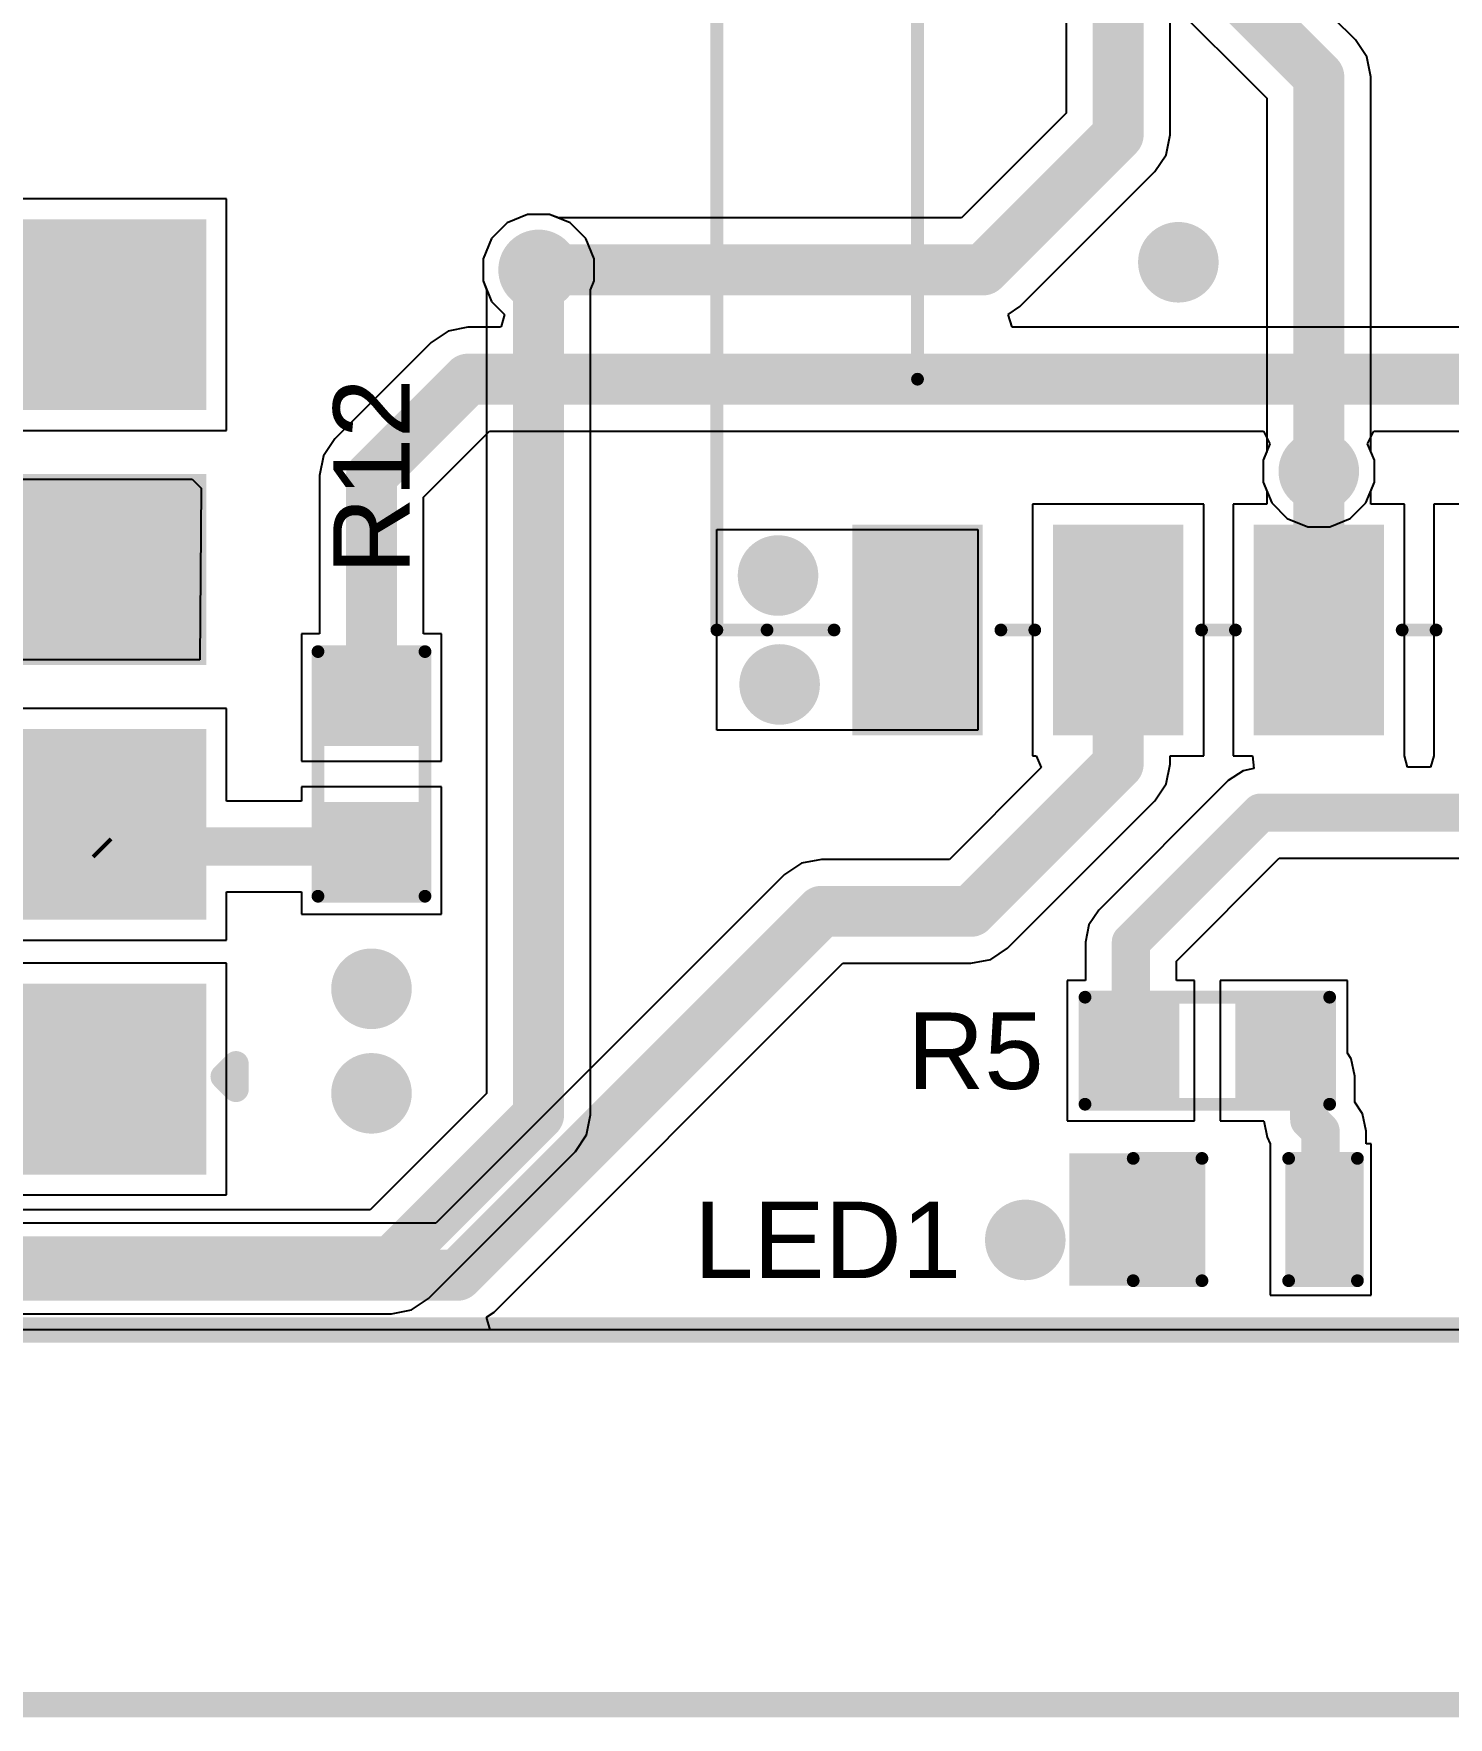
# Model space of a CAD drawing. Header units: inches. Extents: x -0.24 to 5.71, y -0.19 to 1.19.
# Drawn here: x 4.491 to 5.046, y -0.145 to 0.516 of the extents above; entities that cross this region are included whole.
import ezdxf

# ---------------------------------------------------------------- set-up
doc = ezdxf.new("R2010")
doc.units = ezdxf.units.IN
doc.header["$MEASUREMENT"] = 0
for name, color, linetype in [('Board Outline', 216, 'Continuous'), ('Bottom Layer', 5, 'Continuous'), ('Bottom Solder', 6, 'Continuous'), ('Top Layer', 1, 'Continuous'), ('Top Overlay', 2, 'Continuous'), ('Top Paste', 8, 'Continuous'), ('Top Solder', 216, 'Continuous'), ('Via Holes', 16, 'Continuous')]:
    doc.layers.add(name, color=color, linetype=linetype)
doc.styles.add('Arial', font='', dxfattribs={"height": 0.2})
doc.styles.get('Arial').set_extended_font_data('Arial')

# ---------------------------------------------------------------- blocks, each defined once
blk = doc.blocks.new('SOP_8__S_T_____14')
at = {"layer": 'Top Layer'}
for points in [[(-0.15553, 0.185433), (-0.15553, 0.114567), (-0.23427, 0.114567), (-0.23427, 0.185433)], [(0.15553, 0.114567), (0.15553, 0.185433), (0.23427, 0.185433), (0.23427, 0.114567)], [(-0.15553, 0.085433), (-0.15553, 0.014567), (-0.23427, 0.014567), (-0.23427, 0.085433)], [(0.15553, 0.014567), (0.15553, 0.085433), (0.23427, 0.085433), (0.23427, 0.014567)], [(-0.15553, -0.014567), (-0.15553, -0.085433), (-0.23427, -0.085433), (-0.23427, -0.014567)], [(0.15553, -0.085433), (0.15553, -0.014567), (0.23427, -0.014567), (0.23427, -0.085433)], [(-0.15553, -0.114567), (-0.15553, -0.185433), (-0.23427, -0.185433), (-0.23427, -0.114567)], [(0.15553, -0.185433), (0.15553, -0.114567), (0.23427, -0.114567), (0.23427, -0.185433)]]:
    blk.add_hatch(color=1, dxfattribs=at).paths.add_polyline_path(points)
at = {"layer": 'Top Paste'}
for points in [[(-0.15553, 0.185433), (-0.15553, 0.114567), (-0.23427, 0.114567), (-0.23427, 0.185433)], [(0.15553, 0.114567), (0.15553, 0.185433), (0.23427, 0.185433), (0.23427, 0.114567)], [(-0.15553, 0.085433), (-0.15553, 0.014567), (-0.23427, 0.014567), (-0.23427, 0.085433)], [(0.15553, 0.014567), (0.15553, 0.085433), (0.23427, 0.085433), (0.23427, 0.014567)], [(-0.15553, -0.014567), (-0.15553, -0.085433), (-0.23427, -0.085433), (-0.23427, -0.014567)], [(0.15553, -0.085433), (0.15553, -0.014567), (0.23427, -0.014567), (0.23427, -0.085433)], [(-0.15553, -0.114567), (-0.15553, -0.185433), (-0.23427, -0.185433), (-0.23427, -0.114567)], [(0.15553, -0.185433), (0.15553, -0.114567), (0.23427, -0.114567), (0.23427, -0.185433)]]:
    blk.add_hatch(color=8, dxfattribs=at).paths.add_polyline_path(points)
at = {"layer": 'Top Solder'}
for points in [[(-0.15353, 0.187433), (-0.15353, 0.112567), (-0.23627, 0.112567), (-0.23627, 0.187433)], [(0.15353, 0.112567), (0.15353, 0.187433), (0.23627, 0.187433), (0.23627, 0.112567)], [(-0.15353, 0.087433), (-0.15353, 0.012567), (-0.23627, 0.012567), (-0.23627, 0.087433)], [(0.15353, 0.012567), (0.15353, 0.087433), (0.23627, 0.087433), (0.23627, 0.012567)], [(-0.15353, -0.012567), (-0.15353, -0.087433), (-0.23627, -0.087433), (-0.23627, -0.012567)], [(0.15353, -0.087433), (0.15353, -0.012567), (0.23627, -0.012567), (0.23627, -0.087433)], [(-0.15353, -0.112567), (-0.15353, -0.187433), (-0.23627, -0.187433), (-0.23627, -0.112567)], [(0.15353, -0.187433), (0.15353, -0.112567), (0.23627, -0.112567), (0.23627, -0.187433)]]:
    blk.add_hatch(color=216, dxfattribs=at).paths.add_polyline_path(points)
at = {"layer": 'Top Overlay'}
for points in [[(-0.026, 0.192, 0.01, 0.01, 0), (-0.129921, 0.192, 0.01, 0.01, 0)], [(0.027, 0.190945, 0.01, 0.01, -1), (-0.026, 0.192, 0.01, 0.01, 0)], [(0.129921, 0.190945, 0.01, 0.01, 0), (0.027, 0.190945, 0.01, 0.01, 0)], [(-0.247955, 0.154, 0.01, 0.01, 0), (-0.247955, 0.144, 0.01, 0.01, 0)], [(-0.242955, 0.149, 0.01, 0.01, 0), (-0.247955, 0.154, 0.01, 0.01, 0)], [(-0.242955, 0.149, 0.01, 0.01, 0), (-0.247955, 0.144, 0.01, 0.01, 0)], [(0.129921, -0.190945, 0.01, 0.01, 0), (-0.129921, -0.190945, 0.01, 0.01, 0)]]:
    blk.add_lwpolyline(points, format="xyseb", dxfattribs=at)
for points in [[(-0.132421, 0.192, 0.005, 0.005, 1), (-0.127421, 0.192, 0.005, 0.005, 1)], [(-0.0285, 0.192, 0.005, 0.005, 1), (-0.0235, 0.192, 0.005, 0.005, 1)], [(-0.0285, 0.192, 0.005, 0.005, 1), (-0.0235, 0.192, 0.005, 0.005, 1)], [(0.0245, 0.190945, 0.005, 0.005, 1), (0.0295, 0.190945, 0.005, 0.005, 1)], [(0.0245, 0.190945, 0.005, 0.005, 1), (0.0295, 0.190945, 0.005, 0.005, 1)], [(0.127421, 0.190945, 0.005, 0.005, 1), (0.132421, 0.190945, 0.005, 0.005, 1)], [(-0.250455, 0.154, 0.005, 0.005, 1), (-0.245455, 0.154, 0.005, 0.005, 1)], [(-0.250455, 0.154, 0.005, 0.005, 1), (-0.245455, 0.154, 0.005, 0.005, 1)], [(-0.245455, 0.149, 0.005, 0.005, 1), (-0.240455, 0.149, 0.005, 0.005, 1)], [(-0.245455, 0.149, 0.005, 0.005, 1), (-0.240455, 0.149, 0.005, 0.005, 1)], [(-0.250455, 0.144, 0.005, 0.005, 1), (-0.245455, 0.144, 0.005, 0.005, 1)], [(-0.250455, 0.144, 0.005, 0.005, 1), (-0.245455, 0.144, 0.005, 0.005, 1)], [(-0.132421, -0.190945, 0.005, 0.005, 1), (-0.127421, -0.190945, 0.005, 0.005, 1)], [(0.127421, -0.190945, 0.005, 0.005, 1), (0.132421, -0.190945, 0.005, 0.005, 1)]]:
    blk.add_lwpolyline(points, format="xyseb", close=True, dxfattribs=at)
blk = doc.blocks.new('BW16_15')
at = {"layer": 'Top Layer'}
for points in [[(0.35433, -0.09449), (0.35433, -0.14173), (0.27559, -0.14173), (0.27559, -0.09449)], [(0.35433, -0.17323), (0.35433, -0.22047), (0.27559, -0.22047), (0.27559, -0.17323)], [(0.35433, -0.25197), (0.35433, -0.29921), (0.27559, -0.29921), (0.27559, -0.25197)]]:
    blk.add_hatch(color=1, dxfattribs=at).paths.add_polyline_path(points)
at = {"layer": 'Top Paste'}
for points in [[(0.35433, -0.09449), (0.35433, -0.14173), (0.27559, -0.14173), (0.27559, -0.09449)], [(0.35433, -0.17323), (0.35433, -0.22047), (0.27559, -0.22047), (0.27559, -0.17323)], [(0.35433, -0.25197), (0.35433, -0.29921), (0.27559, -0.29921), (0.27559, -0.25197)]]:
    blk.add_hatch(color=8, dxfattribs=at).paths.add_polyline_path(points)
at = {"layer": 'Top Solder'}
for points in [[(0.3563, -0.09252), (0.3563, -0.1437), (0.27362, -0.1437), (0.27362, -0.09252)], [(0.3563, -0.17126), (0.3563, -0.22244), (0.27362, -0.22244), (0.27362, -0.17126)], [(0.3563, -0.25), (0.3563, -0.30118), (0.27362, -0.30118), (0.27362, -0.25)]]:
    blk.add_hatch(color=216, dxfattribs=at).paths.add_polyline_path(points)
at = {"layer": 'Top Overlay'}
for points in [[(0.21654, -0.27559, 0.005, 0.005, 0), (0.21654, 0.31496, 0.005, 0.005, 0)], [(0.31496, -0.08539, 0.005, 0.005, 0), (0.31496, -0.07209, 0.005, 0.005, 0)], [(0.31496, -0.16413, 0.005, 0.005, 0), (0.31496, -0.15083, 0.005, 0.005, 0)], [(0.31496, -0.24287, 0.005, 0.005, 0), (0.31496, -0.22957, 0.005, 0.005, 0)], [(0.21654, -0.27559, 0.005, 0.005, 0), (-0.21653, -0.27559, 0.005, 0.005, 0)], [(0.31496, -0.33464, 0.005, 0.005, 0), (0.31496, -0.30831, 0.005, 0.005, 0)], [(0.31496, -0.35433, 0.005, 0.005, 0), (0.31496, -0.33464, 0.005, 0.005, 0)], [(0.31496, -0.35433, 0.005, 0.005, 0), (-0.31496, -0.35433, 0.005, 0.005, 0)]]:
    blk.add_lwpolyline(points, format="xyseb", dxfattribs=at)
for points in [[(0.31371, -0.07209, 0.0025, 0.0025, 1), (0.31621, -0.07209, 0.0025, 0.0025, 1)], [(0.31371, -0.08539, 0.0025, 0.0025, 1), (0.31621, -0.08539, 0.0025, 0.0025, 1)], [(0.31371, -0.15083, 0.0025, 0.0025, 1), (0.31621, -0.15083, 0.0025, 0.0025, 1)], [(0.31371, -0.16413, 0.0025, 0.0025, 1), (0.31621, -0.16413, 0.0025, 0.0025, 1)], [(0.31371, -0.22957, 0.0025, 0.0025, 1), (0.31621, -0.22957, 0.0025, 0.0025, 1)], [(0.31371, -0.24287, 0.0025, 0.0025, 1), (0.31621, -0.24287, 0.0025, 0.0025, 1)], [(0.21529, -0.27559, 0.0025, 0.0025, 1), (0.21779, -0.27559, 0.0025, 0.0025, 1)], [(0.21529, -0.27559, 0.0025, 0.0025, 1), (0.21779, -0.27559, 0.0025, 0.0025, 1)], [(0.31371, -0.30831, 0.0025, 0.0025, 1), (0.31621, -0.30831, 0.0025, 0.0025, 1)], [(0.31371, -0.33464, 0.0025, 0.0025, 1), (0.31621, -0.33464, 0.0025, 0.0025, 1)], [(0.31371, -0.33464, 0.0025, 0.0025, 1), (0.31621, -0.33464, 0.0025, 0.0025, 1)], [(0.31371, -0.35433, 0.0025, 0.0025, 1), (0.31621, -0.35433, 0.0025, 0.0025, 1)], [(0.31371, -0.35433, 0.0025, 0.0025, 1), (0.31621, -0.35433, 0.0025, 0.0025, 1)]]:
    blk.add_lwpolyline(points, format="xyseb", close=True, dxfattribs=at)
blk = doc.blocks.new('R___0603_30')
at = {"layer": 'Top Layer'}
for points in [[(-0.015, 0.0175), (-0.015, -0.0175), (-0.045, -0.0175), (-0.045, 0.0175)], [(0.045, 0.0175), (0.045, -0.0175), (0.015, -0.0175), (0.015, 0.0175)]]:
    blk.add_hatch(color=1, dxfattribs=at).paths.add_polyline_path(points)
at = {"layer": 'Top Paste'}
for points in [[(-0.015, 0.0175), (-0.015, -0.0175), (-0.045, -0.0175), (-0.045, 0.0175)], [(0.045, 0.0175), (0.045, -0.0175), (0.015, -0.0175), (0.015, 0.0175)]]:
    blk.add_hatch(color=8, dxfattribs=at).paths.add_polyline_path(points)
at = {"layer": 'Top Solder'}
for points in [[(-0.011, 0.0215), (-0.011, -0.0215), (-0.049, -0.0215), (-0.049, 0.0215)], [(0.049, 0.0215), (0.049, -0.0215), (0.011, -0.0215), (0.011, 0.0215)]]:
    blk.add_hatch(color=216, dxfattribs=at).paths.add_polyline_path(points)
at = {"layer": 'Top Overlay'}
for points in [[(-0.048, -0.021, 0.005, 0.005, 0), (-0.048, 0.021, 0.005, 0.005, 0)], [(0.048, 0.021, 0.005, 0.005, 0), (-0.048, 0.021, 0.005, 0.005, 0)], [(0.048, -0.021, 0.005, 0.005, 0), (0.048, 0.021, 0.005, 0.005, 0)], [(0.048, -0.021, 0.005, 0.005, 0), (-0.048, -0.021, 0.005, 0.005, 0)]]:
    blk.add_lwpolyline(points, format="xyseb", dxfattribs=at)
for points in [[(-0.04925, 0.021, 0.0025, 0.0025, 1), (-0.04675, 0.021, 0.0025, 0.0025, 1)], [(-0.04925, 0.021, 0.0025, 0.0025, 1), (-0.04675, 0.021, 0.0025, 0.0025, 1)], [(0.04675, 0.021, 0.0025, 0.0025, 1), (0.04925, 0.021, 0.0025, 0.0025, 1)], [(0.04675, 0.021, 0.0025, 0.0025, 1), (0.04925, 0.021, 0.0025, 0.0025, 1)], [(-0.04925, -0.021, 0.0025, 0.0025, 1), (-0.04675, -0.021, 0.0025, 0.0025, 1)], [(-0.04925, -0.021, 0.0025, 0.0025, 1), (-0.04675, -0.021, 0.0025, 0.0025, 1)], [(0.04675, -0.021, 0.0025, 0.0025, 1), (0.04925, -0.021, 0.0025, 0.0025, 1)], [(0.04675, -0.021, 0.0025, 0.0025, 1), (0.04925, -0.021, 0.0025, 0.0025, 1)]]:
    blk.add_lwpolyline(points, format="xyseb", close=True, dxfattribs=at)
blk = doc.blocks.new('R___0603_37')
at = {"layer": 'Top Layer'}
for points in [[(-0.015, 0.0175), (-0.015, -0.0175), (-0.045, -0.0175), (-0.045, 0.0175)], [(0.045, 0.0175), (0.045, -0.0175), (0.015, -0.0175), (0.015, 0.0175)]]:
    blk.add_hatch(color=1, dxfattribs=at).paths.add_polyline_path(points)
at = {"layer": 'Top Paste'}
for points in [[(-0.015, 0.0175), (-0.015, -0.0175), (-0.045, -0.0175), (-0.045, 0.0175)], [(0.045, 0.0175), (0.045, -0.0175), (0.015, -0.0175), (0.015, 0.0175)]]:
    blk.add_hatch(color=8, dxfattribs=at).paths.add_polyline_path(points)
at = {"layer": 'Top Solder'}
for points in [[(-0.011, 0.0215), (-0.011, -0.0215), (-0.049, -0.0215), (-0.049, 0.0215)], [(0.049, 0.0215), (0.049, -0.0215), (0.011, -0.0215), (0.011, 0.0215)]]:
    blk.add_hatch(color=216, dxfattribs=at).paths.add_polyline_path(points)
at = {"layer": 'Top Overlay'}
for points in [[(-0.048, 0.021, 0.005, 0.005, 0), (0.048, 0.021, 0.005, 0.005, 0)], [(-0.048, -0.021, 0.005, 0.005, 0), (-0.048, 0.021, 0.005, 0.005, 0)], [(0.048, -0.021, 0.005, 0.005, 0), (0.048, 0.021, 0.005, 0.005, 0)], [(-0.048, -0.021, 0.005, 0.005, 0), (0.048, -0.021, 0.005, 0.005, 0)]]:
    blk.add_lwpolyline(points, format="xyseb", dxfattribs=at)
for points in [[(-0.04925, 0.021, 0.0025, 0.0025, 1), (-0.04675, 0.021, 0.0025, 0.0025, 1)], [(-0.04925, 0.021, 0.0025, 0.0025, 1), (-0.04675, 0.021, 0.0025, 0.0025, 1)], [(0.04675, 0.021, 0.0025, 0.0025, 1), (0.04925, 0.021, 0.0025, 0.0025, 1)], [(0.04675, 0.021, 0.0025, 0.0025, 1), (0.04925, 0.021, 0.0025, 0.0025, 1)], [(-0.04925, -0.021, 0.0025, 0.0025, 1), (-0.04675, -0.021, 0.0025, 0.0025, 1)], [(-0.04925, -0.021, 0.0025, 0.0025, 1), (-0.04675, -0.021, 0.0025, 0.0025, 1)], [(0.04675, -0.021, 0.0025, 0.0025, 1), (0.04925, -0.021, 0.0025, 0.0025, 1)], [(0.04675, -0.021, 0.0025, 0.0025, 1), (0.04925, -0.021, 0.0025, 0.0025, 1)]]:
    blk.add_lwpolyline(points, format="xyseb", close=True, dxfattribs=at)
blk = doc.blocks.new('LED_0603_52')
at = {"layer": 'Top Layer'}
for points in [[(-0.03937, 0.01969), (-0.01969, 0.01969), (-0.01969, -0.01969), (-0.03937, -0.01969)], [(0.01969, 0.01969), (0.03937, 0.01969), (0.03937, -0.01969), (0.01969, -0.01969)]]:
    blk.add_hatch(color=1, dxfattribs=at).paths.add_polyline_path(points)
at = {"layer": 'Top Overlay'}
blk.add_hatch(color=2, dxfattribs=at).paths.add_polyline_path([(0.044, -0.026), (0.069, -0.026), (0.069, 0.026), (0.044, 0.026)])
at = {"layer": 'Top Paste'}
for points in [[(-0.03937, 0.01969), (-0.01969, 0.01969), (-0.01969, -0.01969), (-0.03937, -0.01969)], [(0.01969, 0.01969), (0.03937, 0.01969), (0.03937, -0.01969), (0.01969, -0.01969)]]:
    blk.add_hatch(color=8, dxfattribs=at).paths.add_polyline_path(points)
at = {"layer": 'Top Solder'}
for points in [[(-0.04337, 0.02369), (-0.01569, 0.02369), (-0.01569, -0.02369), (-0.04337, -0.02369)], [(0.01569, 0.02369), (0.04337, 0.02369), (0.04337, -0.02369), (0.01569, -0.02369)]]:
    blk.add_hatch(color=216, dxfattribs=at).paths.add_polyline_path(points)
at = {"layer": 'Top Overlay'}
for points in [[(-0.044, 0.024, 0.005, 0.005, 0), (-0.044, -0.024, 0.005, 0.005, 0)], [(-0.017, 0.024, 0.005, 0.005, 0), (-0.044, 0.024, 0.005, 0.005, 0)], [(0.044, 0.024, 0.005, 0.005, 0), (0.017, 0.024, 0.005, 0.005, 0)], [(0.044, 0.024, 0.005, 0.005, 0), (0.044, -0.024, 0.005, 0.005, 0)], [(-0.017, -0.024, 0.005, 0.005, 0), (-0.044, -0.024, 0.005, 0.005, 0)], [(0.044, -0.024, 0.005, 0.005, 0), (0.017, -0.024, 0.005, 0.005, 0)]]:
    blk.add_lwpolyline(points, format="xyseb", dxfattribs=at)
for points in [[(-0.04525, 0.024, 0.0025, 0.0025, 1), (-0.04275, 0.024, 0.0025, 0.0025, 1)], [(-0.04525, 0.024, 0.0025, 0.0025, 1), (-0.04275, 0.024, 0.0025, 0.0025, 1)], [(-0.01825, 0.024, 0.0025, 0.0025, 1), (-0.01575, 0.024, 0.0025, 0.0025, 1)], [(0.01575, 0.024, 0.0025, 0.0025, 1), (0.01825, 0.024, 0.0025, 0.0025, 1)], [(0.04275, 0.024, 0.0025, 0.0025, 1), (0.04525, 0.024, 0.0025, 0.0025, 1)], [(0.04275, 0.024, 0.0025, 0.0025, 1), (0.04525, 0.024, 0.0025, 0.0025, 1)], [(-0.04525, -0.024, 0.0025, 0.0025, 1), (-0.04275, -0.024, 0.0025, 0.0025, 1)], [(-0.04525, -0.024, 0.0025, 0.0025, 1), (-0.04275, -0.024, 0.0025, 0.0025, 1)], [(-0.01825, -0.024, 0.0025, 0.0025, 1), (-0.01575, -0.024, 0.0025, 0.0025, 1)], [(0.01575, -0.024, 0.0025, 0.0025, 1), (0.01825, -0.024, 0.0025, 0.0025, 1)], [(0.04275, -0.024, 0.0025, 0.0025, 1), (0.04525, -0.024, 0.0025, 0.0025, 1)], [(0.04275, -0.024, 0.0025, 0.0025, 1), (0.04525, -0.024, 0.0025, 0.0025, 1)]]:
    blk.add_lwpolyline(points, format="xyseb", close=True, dxfattribs=at)

msp = doc.modelspace()

# ---------------------------------------------------------------- hatches: boundary and pattern name
at = {"layer": 'Bottom Layer'}
h = msp.add_hatch(color=5, dxfattribs=at)
edge = h.paths.add_edge_path()
edge.add_arc((4.94006, 0.426), 0.01181, 0, 360)
h = msp.add_hatch(color=5, dxfattribs=at)
edge = h.paths.add_edge_path()
edge.add_arc((4.689, 0.423), 0.01181, 0, 360)
h = msp.add_hatch(color=5, dxfattribs=at)
edge = h.paths.add_edge_path()
edge.add_arc((4.99518, 0.344), 0.01181, 0, 360)
h = msp.add_hatch(color=5, dxfattribs=at)
edge = h.paths.add_edge_path()
edge.add_arc((4.78296, 0.30307), 0.01181, 0, 360)
h = msp.add_hatch(color=5, dxfattribs=at)
edge = h.paths.add_edge_path()
edge.add_arc((4.78359, 0.26033), 0.01181, 0, 360)
h = msp.add_hatch(color=5, dxfattribs=at)
edge = h.paths.add_edge_path()
edge.add_arc((4.62342, 0.14089), 0.01181, 0, 360)
h = msp.add_hatch(color=5, dxfattribs=at)
edge = h.paths.add_edge_path()
edge.add_arc((4.62342, 0.09987), 0.01181, 0, 360)
h = msp.add_hatch(color=5, dxfattribs=at)
edge = h.paths.add_edge_path()
edge.add_arc((4.88, 0.04234), 0.01181, 0, 360)
at = {"layer": 'Bottom Solder'}
h = msp.add_hatch(color=6, dxfattribs=at)
edge = h.paths.add_edge_path()
edge.add_arc((4.689, 0.423), 0.01581, 0, 360)
h = msp.add_hatch(color=6, dxfattribs=at)
edge = h.paths.add_edge_path()
edge.add_arc((4.94006, 0.426), 0.01581, 0, 360)
h = msp.add_hatch(color=6, dxfattribs=at)
edge = h.paths.add_edge_path()
edge.add_arc((4.99518, 0.344), 0.01581, 0, 360)
h = msp.add_hatch(color=6, dxfattribs=at)
edge = h.paths.add_edge_path()
edge.add_arc((4.78296, 0.30307), 0.01581, 0, 360)
h = msp.add_hatch(color=6, dxfattribs=at)
edge = h.paths.add_edge_path()
edge.add_arc((4.78359, 0.26033), 0.01581, 0, 360)
h = msp.add_hatch(color=6, dxfattribs=at)
edge = h.paths.add_edge_path()
edge.add_arc((4.62342, 0.14089), 0.01581, 0, 360)
h = msp.add_hatch(color=6, dxfattribs=at)
edge = h.paths.add_edge_path()
edge.add_arc((4.62342, 0.09987), 0.01581, 0, 360)
h = msp.add_hatch(color=6, dxfattribs=at)
edge = h.paths.add_edge_path()
edge.add_arc((4.88, 0.04234), 0.01581, 0, 360)
at = {"layer": 'Top Layer'}
h = msp.add_hatch(color=1, dxfattribs=at)
edge = h.paths.add_edge_path()
edge.add_arc((4.94006, 0.426), 0.01181, 0, 360)
h = msp.add_hatch(color=1, dxfattribs=at)
edge = h.paths.add_edge_path()
edge.add_arc((4.689, 0.423), 0.01181, 0, 360)
h = msp.add_hatch(color=1, dxfattribs=at)
edge = h.paths.add_edge_path()
edge.add_arc((4.99518, 0.344), 0.01181, 0, 360)
h = msp.add_hatch(color=1, dxfattribs=at)
edge = h.paths.add_edge_path()
edge.add_arc((4.78296, 0.30307), 0.01181, 0, 360)
h = msp.add_hatch(color=1, dxfattribs=at)
edge = h.paths.add_edge_path()
edge.add_arc((4.78359, 0.26033), 0.01181, 0, 360)
h = msp.add_hatch(color=1, dxfattribs=at)
edge = h.paths.add_edge_path()
edge.add_arc((4.62342, 0.14089), 0.01181, 0, 360)
h = msp.add_hatch(color=1, dxfattribs=at)
edge = h.paths.add_edge_path()
edge.add_arc((4.62342, 0.09987), 0.01181, 0, 360)
h = msp.add_hatch(color=1, dxfattribs=at)
edge = h.paths.add_edge_path()
edge.add_arc((4.88, 0.04234), 0.01181, 0, 360)
at = {"layer": 'Top Solder'}
h = msp.add_hatch(color=216, dxfattribs=at)
edge = h.paths.add_edge_path()
edge.add_arc((4.689, 0.423), 0.01581, 0, 360)
h = msp.add_hatch(color=216, dxfattribs=at)
edge = h.paths.add_edge_path()
edge.add_arc((4.94006, 0.426), 0.01581, 0, 360)
h = msp.add_hatch(color=216, dxfattribs=at)
edge = h.paths.add_edge_path()
edge.add_arc((4.99518, 0.344), 0.01581, 0, 360)
h = msp.add_hatch(color=216, dxfattribs=at)
edge = h.paths.add_edge_path()
edge.add_arc((4.78296, 0.30307), 0.01581, 0, 360)
h = msp.add_hatch(color=216, dxfattribs=at)
edge = h.paths.add_edge_path()
edge.add_arc((4.78359, 0.26033), 0.01581, 0, 360)
h = msp.add_hatch(color=216, dxfattribs=at)
edge = h.paths.add_edge_path()
edge.add_arc((4.62342, 0.14089), 0.01581, 0, 360)
h = msp.add_hatch(color=216, dxfattribs=at)
edge = h.paths.add_edge_path()
edge.add_arc((4.62342, 0.09987), 0.01581, 0, 360)
h = msp.add_hatch(color=216, dxfattribs=at)
edge = h.paths.add_edge_path()
edge.add_arc((4.88, 0.04234), 0.01581, 0, 360)
at = {"layer": 'Via Holes'}
h = msp.add_hatch(color=7, dxfattribs=at)
edge = h.paths.add_edge_path()
edge.add_arc((4.94006, 0.426), 0.00591, 0, 360)
h = msp.add_hatch(color=7, dxfattribs=at)
edge = h.paths.add_edge_path()
edge.add_arc((4.689, 0.423), 0.00591, 0, 360)
h = msp.add_hatch(color=7, dxfattribs=at)
edge = h.paths.add_edge_path()
edge.add_arc((4.99518, 0.344), 0.00591, 0, 360)
h = msp.add_hatch(color=7, dxfattribs=at)
edge = h.paths.add_edge_path()
edge.add_arc((4.78296, 0.30307), 0.00591, 0, 360)
h = msp.add_hatch(color=7, dxfattribs=at)
edge = h.paths.add_edge_path()
edge.add_arc((4.78359, 0.26033), 0.00591, 0, 360)
h = msp.add_hatch(color=7, dxfattribs=at)
edge = h.paths.add_edge_path()
edge.add_arc((4.62342, 0.14089), 0.00591, 0, 360)
h = msp.add_hatch(color=7, dxfattribs=at)
edge = h.paths.add_edge_path()
edge.add_arc((4.62342, 0.09987), 0.00591, 0, 360)
h = msp.add_hatch(color=7, dxfattribs=at)
edge = h.paths.add_edge_path()
edge.add_arc((4.88, 0.04234), 0.00591, 0, 360)

# ---------------------------------------------------------------- linework, layer by layer
at = {"layer": 'Board Outline'}
for points in [[(0.00026, 0.007, 0.01, 0.01, 0), (5.709, 0.007, 0.01, 0.01, 0)], [(0.00026, 0.007, 0.008, 0.008, 0), (5.709, 0.007, 0.008, 0.008, 0)]]:
    msp.add_lwpolyline(points, format="xyseb", dxfattribs=at)
at = {"layer": 'Bottom Layer'}
for p, q in [((5.0096, 0.51324), (4.88808, 0.63476)), ((4.85327, 0.61189), (4.97479, 0.49038)), ((5.01402, 0.50663), (5.0096, 0.51324)), ((5.01557, 0.49882), (5.01402, 0.50663)), ((5.01557, 0.35176), (5.01557, 0.49882)), ((5.01557, 0.49882), (5.01557, 0.49882)), ((4.97479, 0.49038), (4.97479, 0.35176)), ((4.68466, 0.44481), (4.67665, 0.44149)), ((4.69334, 0.44481), (4.68466, 0.44481)), ((4.70135, 0.44149), (4.69334, 0.44481)), ((4.67665, 0.44149), (4.67051, 0.43535)), ((4.70749, 0.43535), (4.70135, 0.44149)), ((4.67051, 0.43535), (4.66719, 0.42734)), ((4.71081, 0.42734), (4.70749, 0.43535)), ((4.66719, 0.42734), (4.66719, 0.41866)), ((4.71081, 0.41866), (4.71081, 0.42734)), ((4.66719, 0.41866), (4.66861, 0.41524)), ((4.70939, 0.41524), (4.71081, 0.41866)), ((4.66861, 0.41524), (4.66861, 0.09987)), ((4.70939, 0.09142), (4.70939, 0.41524)), ((4.97479, 0.35176), (4.97337, 0.34834)), ((5.01699, 0.34834), (5.01557, 0.35176)), ((4.97337, 0.34834), (4.97337, 0.33966)), ((5.01699, 0.33966), (5.01699, 0.34834)), ((4.97337, 0.33966), (4.97669, 0.33165)), ((5.01367, 0.33165), (5.01699, 0.33966)), ((4.97669, 0.33165), (4.98282, 0.32551)), ((5.00753, 0.32551), (5.01367, 0.33165)), ((4.98282, 0.32551), (4.99084, 0.32219)), ((4.99952, 0.32219), (5.00753, 0.32551)), ((4.99084, 0.32219), (4.99952, 0.32219)), ((4.66861, 0.09987), (4.62286, 0.05412)), ((4.70784, 0.08362), (4.70939, 0.09142)), ((4.70342, 0.077), (4.70784, 0.08362)), ((4.64573, 0.01931), (4.70342, 0.077)), ((4.62286, 0.05412), (4.26744, 0.05412)), ((2.63175, 0.01334), (4.63131, 0.01334)), ((4.63131, 0.01334), (4.63911, 0.01489)), ((4.63911, 0.01489), (4.64573, 0.01931)), ((5.42971, 0.007), (0.00026, 0.007))]:
    msp.add_line(p, q, dxfattribs=at)
for points in [[(4.86769, 0.62631, 0.02, 0.02, 0), (4.99518, 0.49882, 0.02, 0.02, 0)], [(4.99518, 0.344, 0.02, 0.02, 0), (4.99518, 0.49882, 0.02, 0.02, 0)], [(4.689, 0.09142, 0.02, 0.02, 0), (4.689, 0.423, 0.02, 0.02, 0)], [(4.63131, 0.03373, 0.02, 0.02, 0), (4.689, 0.09142, 0.02, 0.02, 0)], [(2.63175, 0.03373, 0.02, 0.02, 0), (4.63131, 0.03373, 0.02, 0.02, 0)]]:
    msp.add_lwpolyline(points, format="xyseb", dxfattribs=at)
for points in [[(4.99018, 0.49882, 0.01, 0.01, 1), (5.00018, 0.49882, 0.01, 0.01, 1)], [(4.99018, 0.49882, 0.01, 0.01, 1), (5.00018, 0.49882, 0.01, 0.01, 1)], [(4.684, 0.423, 0.01, 0.01, 1), (4.694, 0.423, 0.01, 0.01, 1)], [(4.99018, 0.344, 0.01, 0.01, 1), (5.00018, 0.344, 0.01, 0.01, 1)], [(4.684, 0.09142, 0.01, 0.01, 1), (4.694, 0.09142, 0.01, 0.01, 1)], [(4.684, 0.09142, 0.01, 0.01, 1), (4.694, 0.09142, 0.01, 0.01, 1)], [(4.62631, 0.03373, 0.01, 0.01, 1), (4.63631, 0.03373, 0.01, 0.01, 1)], [(4.62631, 0.03373, 0.01, 0.01, 1), (4.63631, 0.03373, 0.01, 0.01, 1)]]:
    msp.add_lwpolyline(points, format="xyseb", close=True, dxfattribs=at)
at = {"layer": 'Top Layer'}
for p, q in [((4.89605, 0.86225), (4.89605, 0.48445)), ((4.93683, 0.476), (4.93683, 0.86225)), ((4.89605, 0.48445), (4.85499, 0.44339)), ((4.93528, 0.4682), (4.93683, 0.476)), ((4.93086, 0.46158), (4.93528, 0.4682)), ((4.87786, 0.40858), (4.93086, 0.46158)), ((4.56655, 0.45089), (4.46781, 0.45089)), ((4.56655, 0.36002), (4.56655, 0.45089)), ((4.68466, 0.44481), (4.67665, 0.44149)), ((4.69334, 0.44481), (4.68466, 0.44481)), ((4.69676, 0.44339), (4.69334, 0.44481)), ((4.85499, 0.44339), (4.69676, 0.44339)), ((4.67665, 0.44149), (4.67051, 0.43535)), ((4.67051, 0.43535), (4.66719, 0.42734)), ((4.66719, 0.42734), (4.66719, 0.41866)), ((4.66719, 0.41866), (4.67051, 0.41065)), ((4.67051, 0.41065), (4.67564, 0.40552)), ((4.67564, 0.40552), (4.67431, 0.40083)), ((4.87327, 0.40552), (4.87786, 0.40858)), ((4.87479, 0.40052), (4.87327, 0.40552)), ((4.65345, 0.39896), (4.64683, 0.39454)), ((4.66125, 0.40052), (4.65345, 0.39896)), ((4.67411, 0.40052), (4.66125, 0.40052)), ((4.66125, 0.40052), (4.66125, 0.40052)), ((4.67431, 0.40083), (4.67411, 0.40052)), ((5.32531, 0.40052), (4.87479, 0.40052)), ((4.64683, 0.39454), (4.60901, 0.35671)), ((4.46781, 0.36002), (4.56655, 0.36002)), ((4.64382, 0.33385), (4.6697, 0.35973)), ((4.6697, 0.35973), (4.97353, 0.35973)), ((4.97353, 0.35973), (4.97601, 0.35473)), ((5.01434, 0.35473), (5.01682, 0.35973)), ((5.01682, 0.35973), (5.33376, 0.35973)), ((4.60901, 0.35671), (4.60459, 0.3501)), ((4.97601, 0.35473), (4.97337, 0.34834)), ((5.01699, 0.34834), (5.01434, 0.35473)), ((4.60459, 0.3501), (4.60303, 0.34229)), ((4.97337, 0.34834), (4.97337, 0.33966)), ((5.01699, 0.33966), (5.01699, 0.34834)), ((4.44011, 0.34089), (4.553, 0.34089)), ((4.553, 0.34089), (4.55652, 0.33734)), ((4.55652, 0.33734), (4.556, 0.27)), ((4.60303, 0.34229), (4.60303, 0.28021)), ((4.97337, 0.33966), (4.97479, 0.33624)), ((5.01557, 0.33624), (5.01699, 0.33966)), ((4.64382, 0.28021), (4.64382, 0.33385)), ((4.95006, 0.33107), (4.88282, 0.33107)), ((4.88282, 0.33107), (4.88282, 0.23233)), ((4.95006, 0.23233), (4.95006, 0.33107)), ((4.97479, 0.33107), (4.96156, 0.33107)), ((4.96156, 0.33107), (4.96156, 0.23233)), ((4.97479, 0.33624), (4.97479, 0.33107)), ((5.01557, 0.33107), (5.01557, 0.33624)), ((5.0288, 0.33107), (5.01557, 0.33107)), ((5.0288, 0.23284), (5.0288, 0.33107)), ((5.10754, 0.33107), (5.0403, 0.33107)), ((5.0403, 0.33107), (5.0403, 0.23284)), ((4.75896, 0.24233), (4.75896, 0.32107)), ((4.75896, 0.32107), (4.86132, 0.32107)), ((4.86132, 0.32107), (4.86132, 0.24233)), ((4.60303, 0.28021), (4.59592, 0.28021)), ((4.59592, 0.28021), (4.59592, 0.23021)), ((4.65092, 0.28021), (4.64382, 0.28021)), ((4.65092, 0.23021), (4.65092, 0.28021)), ((4.556, 0.27), (4.44, 0.27)), ((4.56655, 0.25089), (4.46781, 0.25089)), ((4.56655, 0.21457), (4.56655, 0.25089)), ((4.86132, 0.24233), (4.75896, 0.24233)), ((4.88282, 0.23233), (4.88431, 0.23233)), ((4.88431, 0.23233), (4.88622, 0.22771)), ((4.93683, 0.22909), (4.93683, 0.23233)), ((4.93683, 0.23233), (4.95006, 0.23233)), ((4.96156, 0.23233), (4.96921, 0.23233)), ((4.96921, 0.23233), (4.9697, 0.22733)), ((5.0288, 0.23233), (5.0288, 0.23284)), ((5.03003, 0.22784), (5.0288, 0.23233)), ((5.0403, 0.23233), (5.03907, 0.22784)), ((5.0403, 0.23284), (5.0403, 0.23233)), ((4.59592, 0.23021), (4.65092, 0.23021)), ((4.88622, 0.22771), (4.85019, 0.19169)), ((4.93528, 0.22129), (4.93683, 0.22909)), ((4.96544, 0.22648), (4.95965, 0.22262)), ((4.9697, 0.22733), (4.96544, 0.22648)), ((5.03907, 0.22784), (5.03003, 0.22784)), ((4.65092, 0.22021), (4.59592, 0.22021)), ((4.59592, 0.22021), (4.59592, 0.21457)), ((4.65092, 0.17021), (4.65092, 0.22021)), ((4.95965, 0.22262), (4.90882, 0.17179)), ((4.93086, 0.21467), (4.93528, 0.22129)), ((4.95965, 0.22262), (4.95965, 0.22262)), ((4.59592, 0.21457), (4.56655, 0.21457)), ((4.87306, 0.15688), (4.93086, 0.21467)), ((4.79998, 0.19169), (4.79217, 0.19013)), ((4.85019, 0.19169), (4.79998, 0.19169)), ((4.93928, 0.15178), (4.97965, 0.19216)), ((4.97965, 0.19216), (5.10916, 0.19216)), ((4.78556, 0.18571), (4.6487, 0.04886)), ((4.79217, 0.19013), (4.78556, 0.18571)), ((4.56655, 0.16002), (4.56655, 0.17888)), ((4.56655, 0.17888), (4.59592, 0.17888)), ((4.59592, 0.17888), (4.59592, 0.17021)), ((4.90882, 0.17179), (4.90495, 0.166)), ((4.59592, 0.17021), (4.65092, 0.17021)), ((4.90495, 0.166), (4.90359, 0.15917)), ((4.46781, 0.16002), (4.56655, 0.16002)), ((4.90359, 0.15917), (4.90359, 0.1441)), ((4.85864, 0.1509), (4.86644, 0.15245)), ((4.86644, 0.15245), (4.87306, 0.15688)), ((4.56655, 0.15089), (4.46781, 0.15089)), ((4.56655, 0.06002), (4.56655, 0.15089)), ((4.67157, 0.01405), (4.80842, 0.1509)), ((4.80842, 0.1509), (4.85864, 0.1509)), ((4.93928, 0.1441), (4.93928, 0.15178)), ((4.90359, 0.1441), (4.89644, 0.1441)), ((4.89644, 0.1441), (4.89644, 0.0891)), ((4.94644, 0.1441), (4.93928, 0.1441)), ((4.94644, 0.0891), (4.94644, 0.1441)), ((5.00644, 0.1441), (4.95644, 0.1441)), ((4.95644, 0.1441), (4.95644, 0.0891)), ((5.00644, 0.11565), (5.00644, 0.1441)), ((5.00792, 0.11343), (5.00644, 0.11565)), ((5.00928, 0.1066), (5.00792, 0.11343)), ((5.00928, 0.09646), (5.00928, 0.1066)), ((5.01236, 0.09186), (5.00928, 0.09646)), ((4.89644, 0.0891), (4.94644, 0.0891)), ((4.95644, 0.0891), (4.97367, 0.0891)), ((4.97367, 0.0891), (4.97495, 0.08264)), ((5.01371, 0.08503), (5.01236, 0.09186)), ((4.97495, 0.08264), (4.97603, 0.08003)), ((4.97603, 0.08003), (4.97603, 0.08003)), ((4.97603, 0.08003), (4.97603, 0.08003)), ((4.97603, 0.08003), (4.97603, 0.02066)), ((5.01371, 0.08003), (5.01371, 0.08503)), ((5.01371, 0.08503), (5.01371, 0.08503)), ((5.01571, 0.08003), (5.01371, 0.08003)), ((5.01571, 0.02066), (5.01571, 0.08003)), ((4.46781, 0.06002), (4.56655, 0.06002)), ((4.6487, 0.04886), (4.06723, 0.04886)), ((4.97603, 0.02066), (5.01571, 0.02066)), ((4.6685, 0.012), (4.67157, 0.01405)), ((4.67002, 0.007), (4.6685, 0.012)), ((5.42971, 0.007), (4.67002, 0.007))]:
    msp.add_line(p, q, dxfattribs=at)
for points in [[(4.91644, 0.476, 0.02, 0.02, 0), (4.91644, 0.91162, 0.02, 0.02, 0)], [(4.86344, 0.423, 0.02, 0.02, 0), (4.91644, 0.476, 0.02, 0.02, 0)], [(4.689, 0.423, 0.02, 0.02, 0), (4.86344, 0.423, 0.02, 0.02, 0)], [(4.62342, 0.34229, 0.02, 0.02, 0), (4.66125, 0.38012, 0.02, 0.02, 0)], [(4.66125, 0.38012, 0.02, 0.02, 0), (5.33376, 0.38012, 0.02, 0.02, 0)], [(4.62342, 0.25521, 0.02, 0.02, 0), (4.62342, 0.34229, 0.02, 0.02, 0)], [(4.99518, 0.2817, 0.02, 0.02, 0), (4.99518, 0.344, 0.02, 0.02, 0)], [(4.91644, 0.22909, 0.02, 0.02, 0), (4.91644, 0.2817, 0.02, 0.02, 0)], [(4.85864, 0.17129, 0.02, 0.02, 0), (4.91644, 0.22909, 0.02, 0.02, 0)], [(4.92144, 0.15917, 0.015, 0.015, 0), (4.97226, 0.21, 0.015, 0.015, 0)], [(4.97226, 0.21, 0.015, 0.015, 0), (5.17544, 0.21, 0.015, 0.015, 0)], [(4.51718, 0.19673, 0.015, 0.015, 0), (4.61991, 0.19673, 0.015, 0.015, 0)], [(4.51718, 0.19673, 0.01, 0.01, 0), (4.51827, 0.19564, 0.01, 0.01, 0)], [(4.61991, 0.19673, 0.01, 0.01, 0), (4.62142, 0.19521, 0.01, 0.01, 0)], [(4.65715, 0.02847, 0.02, 0.02, 0), (4.79998, 0.17129, 0.02, 0.02, 0)], [(4.79998, 0.17129, 0.02, 0.02, 0), (4.85864, 0.17129, 0.02, 0.02, 0)], [(4.92144, 0.1166, 0.015, 0.015, 0), (4.92144, 0.15917, 0.015, 0.015, 0)], [(4.98144, 0.1166, 0.015, 0.015, 0), (4.99144, 0.1066, 0.015, 0.015, 0)], [(4.99144, 0.08946, 0.015, 0.015, 0), (4.99144, 0.1066, 0.015, 0.015, 0)], [(4.99144, 0.08946, 0.015, 0.015, 0), (4.99587, 0.08503, 0.015, 0.015, 0)], [(4.99587, 0.05034, 0.015, 0.015, 0), (4.99587, 0.08503, 0.015, 0.015, 0)], [(3.68653, 0.02847, 0.02, 0.02, 0), (4.65715, 0.02847, 0.02, 0.02, 0)]]:
    msp.add_lwpolyline(points, format="xyseb", dxfattribs=at)
for points in [[(4.91144, 0.476, 0.01, 0.01, 1), (4.92144, 0.476, 0.01, 0.01, 1)], [(4.91144, 0.476, 0.01, 0.01, 1), (4.92144, 0.476, 0.01, 0.01, 1)], [(4.684, 0.423, 0.01, 0.01, 1), (4.694, 0.423, 0.01, 0.01, 1)], [(4.85844, 0.423, 0.01, 0.01, 1), (4.86844, 0.423, 0.01, 0.01, 1)], [(4.85844, 0.423, 0.01, 0.01, 1), (4.86844, 0.423, 0.01, 0.01, 1)], [(4.65625, 0.38012, 0.01, 0.01, 1), (4.66625, 0.38012, 0.01, 0.01, 1)], [(4.65625, 0.38012, 0.01, 0.01, 1), (4.66625, 0.38012, 0.01, 0.01, 1)], [(4.61842, 0.34229, 0.01, 0.01, 1), (4.62842, 0.34229, 0.01, 0.01, 1)], [(4.61842, 0.34229, 0.01, 0.01, 1), (4.62842, 0.34229, 0.01, 0.01, 1)], [(4.99018, 0.344, 0.01, 0.01, 1), (5.00018, 0.344, 0.01, 0.01, 1)], [(4.91144, 0.2817, 0.01, 0.01, 1), (4.92144, 0.2817, 0.01, 0.01, 1)], [(4.99018, 0.2817, 0.01, 0.01, 1), (5.00018, 0.2817, 0.01, 0.01, 1)], [(4.61842, 0.25521, 0.01, 0.01, 1), (4.62842, 0.25521, 0.01, 0.01, 1)], [(4.91144, 0.22909, 0.01, 0.01, 1), (4.92144, 0.22909, 0.01, 0.01, 1)], [(4.91144, 0.22909, 0.01, 0.01, 1), (4.92144, 0.22909, 0.01, 0.01, 1)], [(4.96851, 0.21, 0.0075, 0.0075, 1), (4.97601, 0.21, 0.0075, 0.0075, 1)], [(4.96851, 0.21, 0.0075, 0.0075, 1), (4.97601, 0.21, 0.0075, 0.0075, 1)], [(4.51343, 0.19673, 0.0075, 0.0075, 1), (4.52093, 0.19673, 0.0075, 0.0075, 1)], [(4.51468, 0.19673, 0.005, 0.005, 1), (4.51968, 0.19673, 0.005, 0.005, 1)], [(4.51577, 0.19564, 0.005, 0.005, 1), (4.52077, 0.19564, 0.005, 0.005, 1)], [(4.61616, 0.19673, 0.0075, 0.0075, 1), (4.62366, 0.19673, 0.0075, 0.0075, 1)], [(4.61741, 0.19673, 0.005, 0.005, 1), (4.62241, 0.19673, 0.005, 0.005, 1)], [(4.61892, 0.19521, 0.005, 0.005, 1), (4.62392, 0.19521, 0.005, 0.005, 1)], [(4.79498, 0.17129, 0.01, 0.01, 1), (4.80498, 0.17129, 0.01, 0.01, 1)], [(4.79498, 0.17129, 0.01, 0.01, 1), (4.80498, 0.17129, 0.01, 0.01, 1)], [(4.85364, 0.17129, 0.01, 0.01, 1), (4.86364, 0.17129, 0.01, 0.01, 1)], [(4.85364, 0.17129, 0.01, 0.01, 1), (4.86364, 0.17129, 0.01, 0.01, 1)], [(4.91769, 0.15917, 0.0075, 0.0075, 1), (4.92519, 0.15917, 0.0075, 0.0075, 1)], [(4.91769, 0.15917, 0.0075, 0.0075, 1), (4.92519, 0.15917, 0.0075, 0.0075, 1)], [(4.91769, 0.1166, 0.0075, 0.0075, 1), (4.92519, 0.1166, 0.0075, 0.0075, 1)], [(4.97769, 0.1166, 0.0075, 0.0075, 1), (4.98519, 0.1166, 0.0075, 0.0075, 1)], [(4.98769, 0.1066, 0.0075, 0.0075, 1), (4.99519, 0.1066, 0.0075, 0.0075, 1)], [(4.98769, 0.1066, 0.0075, 0.0075, 1), (4.99519, 0.1066, 0.0075, 0.0075, 1)], [(4.98769, 0.08946, 0.0075, 0.0075, 1), (4.99519, 0.08946, 0.0075, 0.0075, 1)], [(4.98769, 0.08946, 0.0075, 0.0075, 1), (4.99519, 0.08946, 0.0075, 0.0075, 1)], [(4.99212, 0.08503, 0.0075, 0.0075, 1), (4.99962, 0.08503, 0.0075, 0.0075, 1)], [(4.99212, 0.08503, 0.0075, 0.0075, 1), (4.99962, 0.08503, 0.0075, 0.0075, 1)], [(4.99212, 0.05034, 0.0075, 0.0075, 1), (4.99962, 0.05034, 0.0075, 0.0075, 1)], [(4.65215, 0.02847, 0.01, 0.01, 1), (4.66215, 0.02847, 0.01, 0.01, 1)], [(4.65215, 0.02847, 0.01, 0.01, 1), (4.66215, 0.02847, 0.01, 0.01, 1)]]:
    msp.add_lwpolyline(points, format="xyseb", close=True, dxfattribs=at)
at = {"layer": 'Top Overlay'}
msp.add_lwpolyline([(3.14953, -0.14, 0.01, 0.01, 0), (5.709, -0.14, 0.01, 0.01, 0)], format="xyseb", dxfattribs=at)

# ---------------------------------------------------------------- block references
for name, p, rotation in [('BW16_15', (5.11329, 0.59666), 270), ('SOP_8__S_T_____14', (4.32228, 0.25545), 180), ('R___0603_30', (4.62342, 0.22521), 270), ('LED_0603_52', (4.96634, 0.05034), 180)]:
    msp.add_blockref(name, p, dxfattribs=dict(rotation=rotation))
msp.add_blockref('R___0603_37', (4.95144, 0.1166))

# ---------------------------------------------------------------- texts
at = {"layer": 'Top Overlay', "style": 'Arial'}
msp.add_text('R12', height=0.03, rotation=90, dxfattribs=at).set_placement((4.63842, 0.30351))
for s, p in [('R5', (4.83365, 0.1016)), ('LED1', (4.74999, 0.02735))]:
    msp.add_text(s, height=0.03, dxfattribs=at).set_placement(p)

doc.saveas('drawing.dxf')
